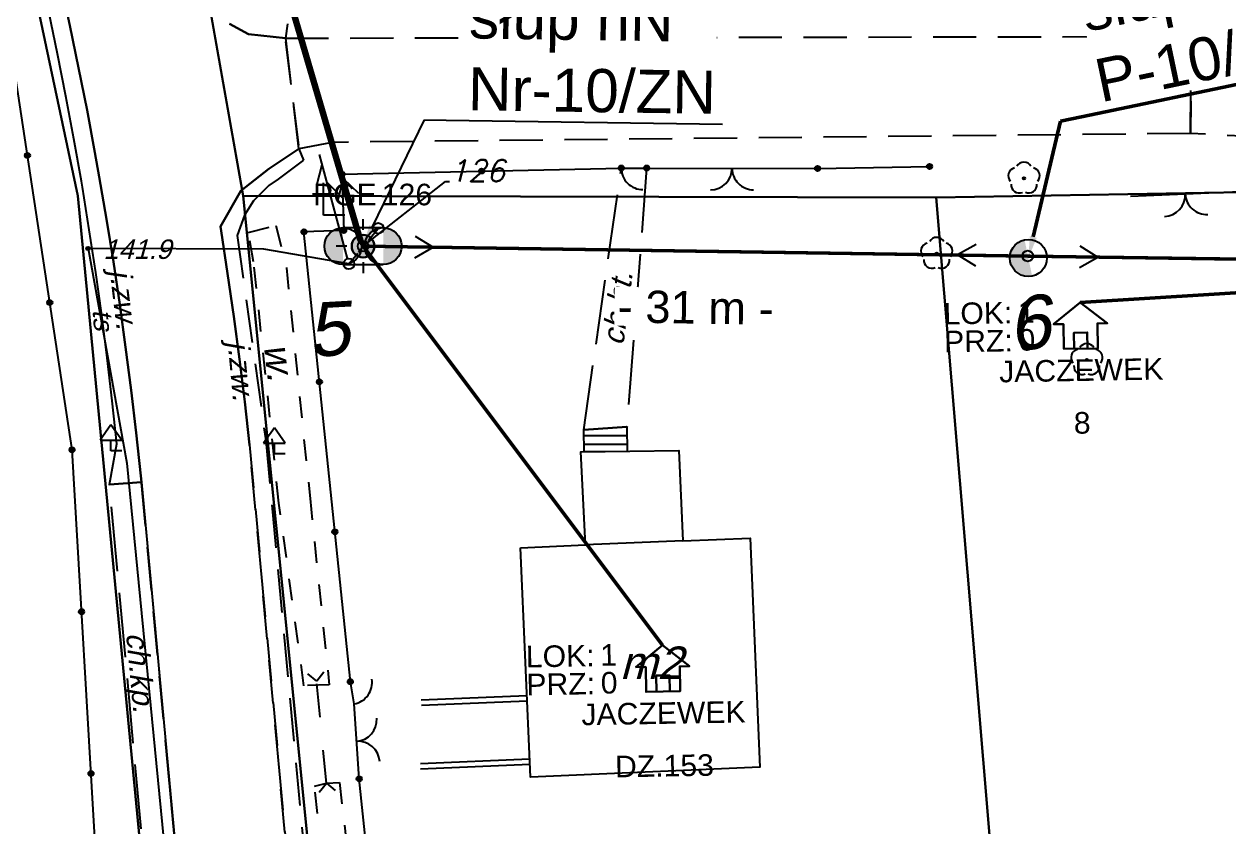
# Model space of a CAD drawing. Header units: metres. Extents: x 7542702 to 7555152, y 5804026 to 5815503.
# Drawn here: x 7549995.8 to 7550051.6, y 5805635.6 to 5805672.9 of the extents above; entities that cross this region are included whole.
import ezdxf
from ezdxf import colors
from ezdxf.entities.mleader import LeaderData, LeaderLine
from ezdxf.enums import TextEntityAlignment as Align
from ezdxf.math import Vec2, Vec3

# ---------------------------------------------------------------- set-up
doc = ezdxf.new("R2010")
doc.units = ezdxf.units.M
for name, pattern in [('4001', [0]), ('4002', [2, 1, -1]), ('4003', [3, 2, -1]), ('4004', [4, 3, -1])]:
    doc.linetypes.add(name, pattern=pattern)
doc.layers.add('!tele', color=30, linetype='Continuous', lineweight=50, plot=False)
for name, color, linetype, lineweight in [('!trafo', 6, '4002', 50), ('_KABEL_ABONENCKI_NAPOWIETRZNY', 104, 'Continuous', 50), ('_numery slupow etap 4 cz. 2', 7, 'Continuous', 40), ('_PA_OPCJONALNE', 1, 'Continuous', 30), ('_SIEC_NAPOWIETRZNA', 5, 'Continuous', 50), ('_SLUP_DZIERZAWIONY_ENERGETYCZNY', 1, 'Continuous', 30)]:
    doc.layers.add(name, color=color, linetype=linetype, lineweight=lineweight)
for name, color, linetype in [('_MM opisy', 7, 'Continuous'), ('_MM slupy', 5, 'Continuous'), ('Budynki', 7, 'Continuous'), ('Cmentarze_i_pomniki', 184, 'Continuous'), ('Drogi', 135, 'Continuous'), ('Dzialki', 165, 'Continuous'), ('Elementy_budynkow', 7, 'Continuous'), ('Linie_napowietrzne', 184, 'Continuous'), ('makro-numeracja-punktow', 7, 'Continuous'), ('Ogrodzenia', 184, 'Continuous'), ('Roslinnosc', 104, 'Continuous'), ('SYSTEM', 250, 'Continuous'), ('Uz_Telekomunikacja', 252, 'Continuous'), ('Wody', 184, 'Continuous')]:
    doc.layers.add(name, color=color, linetype=linetype)
doc.layers.add('DIM', color=7, linetype='Continuous', plot=False)
doc.styles.add('DYN_DIM', font='arial.ttf')
doc.styles.add('GeodText', font='romans.shx', dxfattribs={"oblique": 14.323945})
doc.styles.get("Standard").update_dxf_attribs({"font": 'arial.ttf'})
doc.dimstyles.new('opis linie', dxfattribs={"dimtxt": 1.5, "dimasz": 0.18, "dimexe": 0.18, "dimexo": 0.0625, "dimgap": 2.5, "dimtad": 4, "dimdec": 0, "dimzin": 0, "dimdsep": 46, "dimtxsty": 'Standard', "dimcen": 0.09, "dimse1": 1, "dimse2": 1, "dimsd1": 1, "dimsd2": 1, "dimclrt": 256, "dimadec": 0, "dimazin": 0, "dimtfac": 1, "dimtdec": 0, "dimtofl": 0, "dimtmove": 0, "dimatfit": 3, "dimfxl": 1, "dimtfill": 1, "dimtolj": 1, "dimtzin": 0, "dimarcsym": 0})
doc.dimstyles.get("Standard").update_dxf_attribs({"dimtxt": 0.18, "dimasz": 0.18, "dimexe": 0.18, "dimexo": 0.0625, "dimgap": 0.09, "dimtad": 0, "dimtih": 1, "dimtoh": 1, "dimdec": 4, "dimzin": 0, "dimdsep": 46, "dimtxsty": 'Standard', "dimcen": 0.09, "dimadec": 0, "dimazin": 0, "dimtfac": 1, "dimtdec": 4, "dimtofl": 0, "dimtmove": 0, "dimatfit": 3, "dimfxl": 1, "dimtolj": 1, "dimtzin": 0, "dimarcsym": 0})

# ---------------------------------------------------------------- blocks, each defined once
blk = doc.blocks.new('1363')
at = {"layer": 'Linie_napowietrzne', "color": 184, "linetype": 'Continuous'}
for p, q in [((0, 1.5), (0, 2.5)), ((-1.5, 0), (-2.5, 0)), ((1.5, 0), (2.5, 0)), ((0, -1.5), (0, -2.5))]:
    blk.add_line(p, q, dxfattribs=at)
blk.add_circle((0, 0), 0.5, dxfattribs=at)
blk = doc.blocks.new('1422')
at = {"layer": 'Roslinnosc', "color": 104, "linetype": 'Continuous'}
blk.add_circle((0, 0), 0.1, dxfattribs=at)
for centre, start, end in [((0, 0.75), 30.19, 149.77), ((-0.71, 0.23), 102.5, 221.75), ((0.71, 0.23), 318.3, 77.49), ((-0.44, -0.61), 174.33, 293.45), ((0.44, -0.61), 246.24, 5.74)]:
    blk.add_arc(centre, 0.75, start, end, dxfattribs=at)
blk = doc.blocks.new('2283')
at = {"layer": 'Ogrodzenia', "color": 184, "linetype": 'Continuous'}
blk.add_line((0, 0), (0, 1), dxfattribs=at)
blk = doc.blocks.new('1283')
at = {"layer": 'Ogrodzenia', "color": 184, "linetype": 'Continuous'}
for centre, start, end in [((0, 2), 270, 0), ((0, -2), 0, 90)]:
    blk.add_arc(centre, 2, start, end, dxfattribs=at)
blk = doc.blocks.new('1281')
at = {"layer": 'Ogrodzenia', "color": 184, "linetype": 'Continuous'}
for radius in [0.24, 0.16, 0.08]:
    blk.add_circle((0, 0), radius, dxfattribs=at)
blk = doc.blocks.new('1371')
at = {"layer": 'Cmentarze_i_pomniki', "color": 184, "linetype": 'Continuous'}
for p, q in [((0, 0), (0, 3)), ((-1, 2), (1, 2)), ((2, 0), (0, 0))]:
    blk.add_line(p, q, dxfattribs=at)
blk = doc.blocks.new('2284')
at = {"layer": 'Ogrodzenia', "color": 184, "linetype": 'Continuous'}
blk.add_line((0, 0), (0, 1), dxfattribs=at)
blk = doc.blocks.new('1284')
at = {"layer": 'Ogrodzenia', "color": 184, "linetype": 'Continuous'}
blk.add_arc((0, 2), 2, 270, 0, dxfattribs=at)
blk = doc.blocks.new('2554')
at = {"layer": 'Drogi', "color": 8, "linetype": '4002'}
blk.add_line((0, 0), (0, 1), dxfattribs=at)
blk = doc.blocks.new('1554')
at = {"layer": 'Drogi', "color": 8, "linetype": 'Continuous'}
for p, q in [((-0.75, -0.75), (0, 0)), ((0, 0), (0.75, -0.75))]:
    blk.add_line(p, q, dxfattribs=at)
blk = doc.blocks.new('1573')
at = {"layer": 'Drogi', "color": 8, "linetype": 'Continuous'}
for p, q in [((0, 2.41), (-1, 1)), ((1, 1), (0, 2.41)), ((-1, 1), (0, 1)), ((0, 0), (0, 1)), ((0, 1), (1, 1)), ((1, 0), (0, 0))]:
    blk.add_line(p, q, dxfattribs=at)
blk = doc.blocks.new('2361')
at = {"layer": 'Linie_napowietrzne', "color": 184, "linetype": 'Continuous'}
for p, q in [((0, 0.66), (0, 1)), ((0, 0.33), (0, 0.6)), ((0, 0), (0, 0.3))]:
    blk.add_line(p, q, dxfattribs=at)
blk = doc.blocks.new('1361')
at = {"layer": 'Linie_napowietrzne', "color": 184, "linetype": 'Continuous'}
blk.add_circle((0, 0), 0.5, dxfattribs=at)
blk = doc.blocks.new('1756')
at = {"layer": 'Uz_Telekomunikacja', "color": 220, "linetype": 'Continuous'}
for radius in [0.16, 0.08]:
    blk.add_circle((0, 0), radius, dxfattribs=at)
blk = doc.blocks.new('1367')
at = {"layer": 'Linie_napowietrzne', "color": 30, "linetype": 'Continuous'}
for p, q in [((0, 0.5), (0, 10.5)), ((-1, 7.8), (0, 9.53)), ((0, 7.8), (1.04, 5.99))]:
    blk.add_line(p, q, dxfattribs=at)
blk = doc.blocks.new('ADRES')
for points in [[(0.788, -2.148), (0.788, -2.148), (0.788, -0.992), (1.24, -0.992), (0, 0), (-1.24, -0.992), (-0.788, -0.992), (-0.788, -2.148), (0.788, -2.148), (0.788, -2.148)], [(-0.308, -2.148), (-0.308, -1.401), (0.308, -1.401), (0.308, -2.148)]]:
    blk.add_lwpolyline(points)
at = {"color": 212, "insert": (-3.147, -0.425), "char_height": 1, "width": 1e-16, "attachment_point": 6}
blk.add_mtext('LOK:  ', dxfattribs=at)
at = {"color": 4, "insert": (-3.147, -1.715), "char_height": 1, "width": 1e-16, "attachment_point": 6}
blk.add_mtext('PRZ: ', dxfattribs=at)
at = {"color": 7}
for tag, flags, p in [('ID_OBSZARU', 13, (29.072, 23.058)), ('WOJEWODZTWO', 13, (23.292, 19.95)), ('POWIAT', 13, (29.072, 18.509)), ('GMINA', 13, (29.072, 16.798)), ('TERC', 13, (29.072, 15.222)), ('SIMC', 13, (29.072, 13.421)), ('ULIC', 13, (29.072, 11.763)), ('SZEROKOSC_GEOGRAFICZNA', 13, (18.709, 10.184)), ('DLUGOSC_GEOGRAFICZNA', 13, (29.072, 8.247)), ('KATEGORIA_STAWKI_JEDNOSTKOWEJ_100', 13, (29.072, 4.774)), ('KWOTA_STAWKI_JEDNOSTKOWEJ_100', 13, (29.072, 2.893)), ('DOFINANSOWANIE_95', 13, (29.072, 0.866)), ('MIEJSCOWOSC', 12, (0, -3.645)), ('ULICA', 12, (0, -4.879)), ('NR_PORZADKOWY', 12, (0, -6.087))]:
    blk.add_attdef(tag, text='', height=1, dxfattribs=dict(at, flags=flags)).set_placement(p, align=Align.CENTER)
at = {"color": 1}
for tag, flags, p in [('ID_PA', 5, (29.072, 21.572)), ('RODZAJ_OBIEKTU', 5, (29.072, 6.626)), ('ZAPAS', 13, (29.072, -2.621))]:
    blk.add_attdef(tag, text='', height=1, dxfattribs=dict(at, flags=flags)).set_placement(p, align=Align.CENTER)
at = {"color": 212, "flags": 12}
blk.add_attdef('LICZBA_LOKALI', text='', height=1, dxfattribs=at).set_placement((-2.883, -0.425), align=Align.MIDDLE_LEFT)
at = {"color": 150, "flags": 12}
for tag, p in [('MUFA', (1.783, -0.925)), ('NUMER_WLOKNA', (1.859, -2.195))]:
    blk.add_attdef(tag, p, '', height=1, dxfattribs=at)
at = {"color": 7, "style": 'DYN_DIM', "flags": 13}
blk.add_attdef('ODC_FUNKCJONALNY', text='', height=1, dxfattribs=at).set_placement((29.072, -1.007), align=Align.CENTER)
at = {"color": 4, "flags": 12}
blk.add_attdef('LICZBA_SED_W_DANYM_PA', text='', height=1, dxfattribs=at).set_placement((-2.883, -1.715), align=Align.MIDDLE_LEFT)
blk = doc.blocks.new('1047')
at = {"layer": 'SYSTEM', "color": 250, "linetype": 'Continuous'}
blk.add_line((0, 1), (0, 11), dxfattribs=at)
blk = doc.blocks.new('1046')
at = {"layer": 'SYSTEM', "color": 250, "linetype": 'Continuous'}
for p, q in [((0, 1), (0, 11)), ((-1, 4.8), (0, 6.5)), ((1, 4.8), (0, 6.5))]:
    blk.add_line(p, q, dxfattribs=at)
blk = doc.blocks.new('SLUP_DZIERZAWIONY')
h = blk.add_hatch(color=256)
h.dxf.hatch_style = 1
h.paths.add_polyline_path([(0.527, 0, 1), (-0.527, 0, 1)])
at = {"lineweight": 30}
blk.add_circle((0, 0), 0.527, dxfattribs=at)
at = {"color": 7, "style": 'DYN_DIM', "flags": 13}
blk.add_attdef('ODC_FUNKCJONALNY', text='', height=1, dxfattribs=at).set_placement((0.359, 3.33), align=Align.CENTER)
at = {"color": 7, "flags": 12}
blk.add_attdef('WLASCICIEL', text='', height=1, dxfattribs=at).set_placement((0.631, 1.893), align=Align.RIGHT)
blk.add_attdef('SLUP_NUMER', (0.867, 1.893), '', height=1, dxfattribs=at)
blk.add_attdef('TYP', text='', height=1, dxfattribs=at).set_placement((0, -2.825), align=Align.CENTER)
blk = doc.blocks.new('R')
at = {"layer": '_MM slupy', "transparency": 33554687}
h = blk.add_hatch(color=256, dxfattribs=at)
h.dxf.hatch_style = 1
h.paths.add_polyline_path([(-0.931, -0.857), (-0.931, 0.857, 1)])
h = blk.add_hatch(color=256, dxfattribs=at)
h.dxf.hatch_style = 1
h.paths.add_polyline_path([(0.931, 0.857), (0.931, -0.857, 1)])
at = {"layer": '_MM slupy'}
for points in [[(-0.931, 0.857), (0.931, 0.857)], [(-0.931, -0.857), (0.931, -0.857)]]:
    blk.add_lwpolyline(points, dxfattribs=at)
for centre in [(-0.931, 0), (0.931, 0)]:
    blk.add_circle(centre, 0.857, dxfattribs=at)
blk = doc.blocks.new('*D183')
at = {"layer": 'Defpoints', "color": 0}
for p in [(7550001.52, 5805696.65), (7550002.24, 5805696.861), (7550011.499, 5805662.56)]:
    blk.add_point(p, dxfattribs=at)
at = {"layer": 'DIM', "insert": (7550004.094, 5805678.898), "char_height": 1.5, "attachment_point": 5, "rotation": 286.3161, "bg_fill": 3, "box_fill_scale": 1.1, "bg_fill_color": 9, "bg_fill_true_color": 13158600, "bg_fill_transparency": 0}
blk.add_mtext('\\A1;- 36 m -', dxfattribs=at)
blk = doc.blocks.new('ZN')
at = {"layer": '_MM slupy', "transparency": 33554687}
h = blk.add_hatch(color=256, dxfattribs=at)
h.dxf.hatch_style = 1
h.paths.add_polyline_path([(0, -0.857), (0, 0.857, 1)])
at = {"layer": '_MM slupy'}
blk.add_circle((0, 0), 0.857, dxfattribs=at)
blk = doc.blocks.new('*D302')
at = {"layer": 'Defpoints', "color": 0}
for p in [(7550042.4, 5805662.739), (7550011.499, 5805662.56), (7550042.39, 5805662.092)]:
    blk.add_point(p, dxfattribs=at)
at = {"layer": 'DIM', "insert": (7550026.905, 5805659.707), "char_height": 1.5, "attachment_point": 5, "rotation": 359.1315, "bg_fill": 3, "box_fill_scale": 1.1, "bg_fill_color": 9, "bg_fill_true_color": 13158600, "bg_fill_transparency": 0}
blk.add_mtext('\\A1;- 31 m -', dxfattribs=at)
blk = doc.blocks.new('*D303')
at = {"layer": 'Defpoints', "color": 0}
for p in [(7550072.282, 5805663.039), (7550042.39, 5805662.092), (7550072.263, 5805661.67)]:
    blk.add_point(p, dxfattribs=at)
at = {"layer": 'DIM', "insert": (7550057.3, 5805659.984), "char_height": 1.5, "attachment_point": 5, "rotation": 359.1912, "bg_fill": 3, "box_fill_scale": 1.1, "bg_fill_color": 9, "bg_fill_true_color": 13158600, "bg_fill_transparency": 0}
blk.add_mtext('\\A1;- 30 m -', dxfattribs=at)
blk = doc.blocks.new('q')
at = {"layer": '_MM slupy'}
blk.add_blockref('ZN', (0, 0), dxfattribs=at)
at = {"layer": '_MM opisy'}
ml = blk.add_multileader_mtext('Standard', dxfattribs=at)
ml.set_content('\\pxql;słup nN\\PP-10/ZN', color=256)
ml.set_leader_properties()
ml.build(insert=Vec2(0, 0))
ml.multileader.update_dxf_attribs({"has_text_frame": 1, "text_left_attachment_type": 5, "text_right_attachment_type": 5, "dogleg_length": 1, "arrow_head_size": 1})
ctx = ml.context
ctx.base_point, ctx.char_height, ctx.arrow_head_size, ctx.landing_gap_size, ctx.plane_origin = Vec3(3.754, 5.901), 2, 1, 1, Vec3(1.717, -1.42)
ctx.left_attachment, ctx.right_attachment = 5, 5
notes = []
notes.append((ctx, [(0, (1, 1, 0), (2.754, 5.901), (1, 0), 1, [(0, [(0, 0), (2.754, 5.901)], 0, [])])]))
ctx.mtext.insert, ctx.mtext.flow_direction = Vec3(4.754, 11.703), 5
ctx.mtext.has_bg_fill, ctx.mtext.bg_color, ctx.mtext.bg_scale_factor, ctx.mtext.bg_transparency, ctx.mtext.use_window_bg_color = 1, -1023410175, 1, 0, 1
for ctx, leaders in notes:
    for number, flags, end, landing, length, lines in leaders:
        leader = LeaderData()
        leader.index, (leader.has_last_leader_line, leader.has_dogleg_vector, leader.attachment_direction) = number, flags
        leader.last_leader_point, leader.dogleg_vector, leader.dogleg_length = Vec3(end), Vec3(landing), length
        for number, points, colour, breaks in lines:
            line = LeaderLine()
            line.index, line.vertices, line.color, line.breaks = number, Vec3.list(points), colors.encode_raw_color(colour), breaks
            leader.lines.append(line)
        ctx.leaders.append(leader)

msp = doc.modelspace()

# ---------------------------------------------------------------- linework, layer by layer
at = {"layer": '!tele', "elevation": 142.33}
msp.add_lwpolyline([(7549932.796, 5805802.185), (7549973.35, 5805778.88), (7549988.743, 5805734.513), (7550001.52, 5805696.65), (7550011.499, 5805662.56), (7550042.39, 5805662.092), (7550072.263, 5805661.67), (7550095.77, 5805639.131), (7550131.022, 5805607.342), (7550177.553, 5805591.714), (7550226.66, 5805569.9), (7550259.5, 5805546.21), (7550307.73, 5805547.85), (7550356.119, 5805549.104)], dxfattribs=at)
at = {"layer": '_KABEL_ABONENCKI_NAPOWIETRZNY'}
for points in [[(7550025.359, 5805644.059), (7550011.499, 5805662.56), (7550011.305, 5805662.847), (7550001.502, 5805696.254), (7550001.52, 5805696.65)], [(7550044.706, 5805659.955), (7550072.263, 5805661.67)]]:
    msp.add_lwpolyline(points, dxfattribs=at)
at = {"layer": '_SIEC_NAPOWIETRZNA'}
for points in [[(7550001.508, 5805696.664), (7550011.52, 5805662.56)], [(7550011.499, 5805662.56), (7550042.283, 5805662.103), (7550072.283, 5805661.673)]]:
    msp.add_lwpolyline(points, dxfattribs=at)
at = {"layer": 'Budynki', "color": 7, "linetype": '4001'}
msp.add_polyline3d([(7550018.79, 5805648.58, 0), (7550021.8, 5805648.71, 0), (7550021.58, 5805653.02, 0), (7550026.13, 5805653.08, 0), (7550026.31, 5805648.9, 0), (7550029.42, 5805649.03, 0), (7550029.88, 5805638.4, 0), (7550019.25, 5805637.95, 0), (7550018.79, 5805648.58, 0)], dxfattribs=at)
at = {"layer": 'Drogi', "color": 8, "linetype": '4003'}
for p, q in [((7549997.49, 5805674.74), (7549997.918, 5805672.786)), ((7549997.918, 5805672.786), (7549997.49, 5805674.74)), ((7549997.35, 5805671.468), (7549996.94, 5805673.425)), ((7549997.918, 5805672.786), (7549998.325, 5805670.828)), ((7549998.325, 5805670.828), (7549997.918, 5805672.786)), ((7550006.19, 5805672.38), (7550005.317, 5805672.868)), ((7550005.317, 5805672.868), (7550006.19, 5805672.38)), ((7550008, 5805672.87), (7550007.9, 5805672.2)), ((7550049.86, 5805672.28, 142.816), (7550066.19, 5805672.84)), ((7550007.9, 5805672.2), (7550006.19, 5805672.38)), ((7550006.19, 5805672.38), (7550007.9, 5805672.2)), ((7550007.9, 5805672.2), (7550049.86, 5805672.28, 142.816)), ((7550008.53, 5805667.07), (7550007.9, 5805672.2)), ((7550007.9, 5805672.2), (7550008.53, 5805667.07)), ((7550049.82, 5805667.78, 142.864), (7550049.86, 5805672.28, 142.816)), ((7550049.86, 5805672.28, 142.816), (7550049.82, 5805667.78, 142.864)), ((7549997.738, 5805669.506), (7549997.35, 5805671.468)), ((7549998.325, 5805670.828), (7549998.713, 5805668.866)), ((7549998.713, 5805668.866), (7549998.325, 5805670.828)), ((7549998.105, 5805667.54), (7549997.738, 5805669.506)), ((7549998.713, 5805668.866), (7549999.08, 5805666.9)), ((7549999.08, 5805666.9), (7549998.713, 5805668.866)), ((7550049.82, 5805667.78, 142.864), (7550010.07, 5805667.37)), ((7550065.5, 5805666.97), (7550049.82, 5805667.78, 142.864)), ((7549998.45, 5805665.57), (7549998.105, 5805667.54)), ((7550007.13, 5805666.15), (7550008.53, 5805667.07)), ((7550008.53, 5805667.07), (7550007.13, 5805666.15)), ((7550010.07, 5805667.37), (7550008.53, 5805667.07)), ((7550008.53, 5805667.07), (7550008.74, 5805666.55)), ((7549999.08, 5805666.9), (7549999.28, 5805665.78)), ((7549999.28, 5805665.78), (7549999.08, 5805666.9)), ((7550008.74, 5805666.55), (7550007.56, 5805665.66)), ((7550005.84, 5805665.13), (7550007.13, 5805666.15)), ((7550007.13, 5805666.15), (7550005.84, 5805665.13)), ((7549998.497, 5805665.292), (7549998.45, 5805665.57)), ((7549999.28, 5805665.78), (7549999.615, 5805663.808)), ((7549999.615, 5805663.808), (7549999.28, 5805665.78)), ((7550007.56, 5805665.66), (7550007.134, 5805665.367)), ((7549998.818, 5805663.317), (7549998.497, 5805665.292)), ((7550004.89, 5805663.47), (7550005.84, 5805665.13)), ((7550005.84, 5805665.13), (7550004.89, 5805663.47)), ((7550007.134, 5805665.367), (7550006.43, 5805664.66)), ((7550006.43, 5805664.66), (7550006.006, 5805663.989)), ((7549999.615, 5805663.808), (7549999.931, 5805661.833)), ((7549999.931, 5805661.833), (7549999.615, 5805663.808)), ((7550006.006, 5805663.989), (7550005.67, 5805663.05)), ((7549999.116, 5805661.34), (7549998.818, 5805663.317)), ((7550004.923, 5805663.262), (7550004.89, 5805663.47)), ((7550004.89, 5805663.47), (7550004.923, 5805663.262)), ((7550005.225, 5805661.285), (7550004.923, 5805663.262)), ((7550004.923, 5805663.262), (7550005.225, 5805661.285)), ((7550005.67, 5805663.05), (7550006.99, 5805653.55)), ((7549999.931, 5805661.833), (7550000.225, 5805659.855)), ((7550000.225, 5805659.855), (7549999.931, 5805661.833)), ((7549999.392, 5805659.359), (7549999.116, 5805661.34)), ((7550005.508, 5805659.305), (7550005.225, 5805661.285)), ((7550005.225, 5805661.285), (7550005.508, 5805659.305)), ((7550000.225, 5805659.855), (7550000.5, 5805657.874)), ((7550000.5, 5805657.874), (7550000.225, 5805659.855)), ((7549999.647, 5805657.375), (7549999.392, 5805659.359)), ((7550005.772, 5805657.322), (7550005.508, 5805659.305)), ((7550005.508, 5805659.305), (7550005.772, 5805657.322)), ((7550000.5, 5805657.874), (7550000.754, 5805655.89)), ((7550000.754, 5805655.89), (7550000.5, 5805657.874)), ((7549999.88, 5805655.389), (7549999.647, 5805657.375)), ((7550006.016, 5805655.337), (7550005.772, 5805657.322)), ((7550005.772, 5805657.322), (7550006.016, 5805655.337)), ((7550000.754, 5805655.89), (7550000.987, 5805653.904)), ((7550000.987, 5805653.904), (7550000.754, 5805655.89)), ((7550000.09, 5805653.4), (7549999.88, 5805655.389)), ((7550006.24, 5805653.35), (7550006.016, 5805655.337)), ((7550006.016, 5805655.337), (7550006.24, 5805653.35)), ((7550000.987, 5805653.904), (7550001.2, 5805651.915)), ((7550001.2, 5805651.915), (7550000.987, 5805653.904)), ((7549999.75, 5805651.51), (7550000.09, 5805653.4)), ((7550008.15, 5805632.41), (7550006.24, 5805653.35)), ((7550006.24, 5805653.35), (7550008.15, 5805632.41)), ((7550006.99, 5805653.55), (7550008.95, 5805632.54)), ((7550001.23, 5805651.62), (7549999.75, 5805651.51)), ((7550001.2, 5805651.915), (7550001.23, 5805651.62)), ((7550001.23, 5805651.62), (7550001.2, 5805651.915)), ((7550003.08, 5805631.68, 141.904), (7550001.23, 5805651.62))]:
    msp.add_line(p, q, dxfattribs=at)
at = {"layer": 'Drogi', "color": 8, "linetype": '4004'}
for p, q in [((7550021.72, 5805654.05), (7550023.46, 5805666.18)), ((7550023.46, 5805666.18), (7550024.63, 5805666.18)), ((7550024.63, 5805666.18), (7550023.72, 5805654.18)), ((7550023.72, 5805654.18), (7550021.72, 5805654.05)), ((7549999.75, 5805651.51), (7550001.23, 5805651.62)), ((7550001.59, 5805631.56), (7549999.75, 5805651.51)), ((7550001.23, 5805651.62), (7550003.08, 5805631.68, 141.904))]:
    msp.add_line(p, q, dxfattribs=at)
at = {"layer": 'Drogi', "color": 8, "linetype": '4001'}
msp.add_line((7550001.23, 5805651.62), (7550003.08, 5805631.68, 141.904), dxfattribs=at)
at = {"layer": 'Dzialki'}
for p, q in [((7549993.06, 5805689.7), (7549998.28, 5805664.89)), ((7549998.28, 5805664.89), (7549993.06, 5805689.7)), ((7550005.95, 5805664.89), (7550004.18, 5805674.87)), ((7550004.18, 5805674.87), (7550005.95, 5805664.89)), ((7549998.28, 5805664.89), (7550005.62, 5805588.69)), ((7550005.62, 5805588.69), (7549998.28, 5805664.89)), ((7550038.04, 5805664.82), (7550005.95, 5805664.89)), ((7550005.95, 5805664.89), (7550038.04, 5805664.82)), ((7550013.78, 5805586.66), (7550005.95, 5805664.89)), ((7550005.95, 5805664.89), (7550013.78, 5805586.66)), ((7550052.25, 5805665.06), (7550038.04, 5805664.82)), ((7550038.04, 5805664.82), (7550052.25, 5805665.06)), ((7550045.87, 5805571), (7550038.04, 5805664.82)), ((7550038.04, 5805664.82), (7550045.87, 5805571))]:
    msp.add_line(p, q, dxfattribs=at)
at = {"layer": 'Elementy_budynkow', "color": 7, "linetype": '4001'}
for p, q in [((7550021.723, 5805653.78), (7550023.725, 5805653.78)), ((7550021.728, 5805653.38), (7550023.731, 5805653.38)), ((7550014.195, 5805641.525), (7550019.086, 5805641.733)), ((7550014.205, 5805641.275), (7550019.096, 5805641.483)), ((7550014.155, 5805638.585), (7550019.211, 5805638.801)), ((7550014.165, 5805638.335), (7550019.221, 5805638.551))]:
    msp.add_line(p, q, dxfattribs=at)
for points in [[(7550021.72, 5805654.05, 0), (7550023.72, 5805654.18, 0), (7550023.735, 5805653.047, 0), (7550021.733, 5805653.02, 0), (7550021.72, 5805654.05, 0)], [(7550026.13, 5805653.08, 0), (7550026.31, 5805648.9, 0), (7550021.8, 5805648.71, 0), (7550021.58, 5805653.02, 0), (7550026.13, 5805653.08, 0)]]:
    msp.add_polyline3d(points, dxfattribs=at)
at = {"layer": 'Ogrodzenia', "color": 184, "linetype": '4001'}
for p, q in [((7549998.02, 5805653.12), (7549994.92, 5805673.59)), ((7550010.52, 5805665.9), (7550023.46, 5805666.18)), ((7550023.46, 5805666.18), (7550024.63, 5805666.18)), ((7550024.63, 5805666.18), (7550032.549, 5805666.162)), ((7550032.549, 5805666.162), (7550037.734, 5805666.252)), ((7550010.52, 5805665.9), (7550010.6, 5805663.28)), ((7550010.6, 5805663.28), (7550008.76, 5805663.22)), ((7550010.91, 5805642.37), (7550008.76, 5805663.22)), ((7549999.77, 5805623.1), (7549998.02, 5805653.12)), ((7550012.88, 5805622.71), (7550011.32, 5805637.87))]:
    msp.add_line(p, q, dxfattribs=at)
at = {"layer": 'Uz_Telekomunikacja', "linetype": '4001'}
for p, q in [((7550006.9, 5805662.42, 141.7), (7549998.76, 5805662.45, 141.9)), ((7549998.76, 5805662.45, 141.9), (7550000.56, 5805652.5, 141.8)), ((7550010.84, 5805661.74), (7550006.9, 5805662.42, 141.7)), ((7550000.56, 5805652.5, 141.8), (7550002.72, 5805630.42, 141.4))]:
    msp.add_line(p, q, dxfattribs=at)
at = {"layer": 'Wody', "color": 184, "linetype": '4002'}
for points in [[(7550007.46, 5805663.51, 0), (7550007.95, 5805661.56, 142.608), (7550009.04, 5805650.86, 0), (7550009.93, 5805642.22, 0), (7550008.76, 5805642.18, 0), (7550007.6, 5805650.65, 0), (7550006.43, 5805661.83, 142.547), (7550006.18, 5805663.2, 0), (7550007.46, 5805663.51, 0)], [(7550010.4, 5805637.7, 0), (7550012.19, 5805622.3, 141.791), (7550010.83, 5805622.33, 0), (7550009.25, 5805637.52, 0), (7550009.8, 5805637.66, 0), (7550010.4, 5805637.7, 0)]]:
    msp.add_polyline3d(points, dxfattribs=at)

# ---------------------------------------------------------------- block references
at = {"layer": '_PA_OPCJONALNE'}
ref = msp.add_blockref('ADRES', (7550044.706, 5805659.955), dxfattribs=dict(at, rotation=1))
ref.add_attrib('MIEJSCOWOSC', 'JACZEWEK', dxfattribs={"layer": '0', "color": 7, "height": 1, "rotation": 1, "flags": 12}).set_placement((7550044.769, 5805656.31), align=Align.CENTER)
ref.add_attrib('NR_PORZADKOWY', '8', dxfattribs={"layer": '0', "color": 7, "height": 1, "rotation": 1, "flags": 12}).set_placement((7550044.812, 5805653.869), align=Align.CENTER)
ref.add_attrib('LICZBA_LOKALI', '1', (7550041.839, 5805658.999), dxfattribs={"layer": '0', "color": 212, "height": 1, "rotation": 1, "flags": 12})
ref.add_attrib('LICZBA_SED_W_DANYM_PA', '0', (7550041.862, 5805657.71), dxfattribs={"layer": '0', "color": 4, "height": 1, "rotation": 1, "flags": 12})
ref = msp.add_blockref('ADRES', (7550025.359, 5805644.059), dxfattribs=dict(at, rotation=1))
ref.add_attrib('MIEJSCOWOSC', 'JACZEWEK', dxfattribs={"layer": '0', "color": 7, "height": 1, "rotation": 1, "flags": 12}).set_placement((7550025.422, 5805640.414), align=Align.CENTER)
ref.add_attrib('NR_PORZADKOWY', 'DZ.153', dxfattribs={"layer": '0', "color": 7, "height": 1, "rotation": 1, "flags": 12}).set_placement((7550025.465, 5805637.973), align=Align.CENTER)
ref.add_attrib('LICZBA_LOKALI', '1', (7550022.492, 5805643.103), dxfattribs={"layer": '0', "color": 212, "height": 1, "rotation": 1, "flags": 12})
ref.add_attrib('LICZBA_SED_W_DANYM_PA', '0', (7550022.515, 5805641.814), dxfattribs={"layer": '0', "color": 4, "height": 1, "rotation": 1, "flags": 12})
at = {"layer": '_SLUP_DZIERZAWIONY_ENERGETYCZNY'}
msp.add_blockref('SLUP_DZIERZAWIONY', (7550011.499, 5805662.56), dxfattribs=at).add_auto_attribs({'WLASCICIEL': 'PGE', 'SLUP_NUMER': '126'})
at = {"layer": 'Cmentarze_i_pomniki', "color": 184, "xscale": 0.5, "yscale": 0.5, "zscale": 0.5}
msp.add_blockref('1371', (7550009.66, 5805663.99), dxfattribs=at)
at = {"layer": 'Drogi', "color": 8, "xscale": 0.5, "yscale": 0.5, "zscale": 0.5}
for p in [(7549999.82, 5805653.07), (7550007.39, 5805652.93)]:
    msp.add_blockref('1573', p, dxfattribs=at)
at = {"layer": 'Drogi', "color": 8}
for p, xscale, yscale, zscale, rotation in [((7550009.35, 5805642.4), 0.4999999999999998, 0.4999999999999998, 0.4999999999999998, 185.4232189999998), ((7550009.8, 5805637.66), 0.4999999999999996, 0.4999999999999996, 0.4999999999999996, 5.423219000000021)]:
    msp.add_blockref('1554', p, dxfattribs=dict(at, xscale=xscale, yscale=yscale, zscale=zscale, rotation=rotation))
at = {"layer": 'Drogi', "color": 8, "xscale": 0.4999999999999996, "yscale": 4.761313, "rotation": 5.423219000000021}
msp.add_blockref('2554', (7550009.8, 5805637.66), dxfattribs=at)
at = {"layer": 'Linie_napowietrzne', "color": 1, "xscale": 0.5, "yscale": 0.5, "zscale": 0.5}
for name, p, rotation in [('1046', (7550011.499, 5805662.56), 16.31608), ('1047', (7550011.499, 5805662.56), 16.31608), ('1046', (7550011.499, 5805662.56), 269.149485), ('1046', (7550042.283, 5805662.103), 89.14948500000003), ('1046', (7550042.283, 5805662.103), 269.172537), ('1047', (7550011.499, 5805662.56), 269.149485), ('1047', (7550042.283, 5805662.103), 89.14948500000003), ('1047', (7550042.283, 5805662.103), 269.172537)]:
    msp.add_blockref(name, p, dxfattribs=dict(at, rotation=rotation))
at = {"layer": 'Linie_napowietrzne', "color": 30, "xscale": 0.5, "yscale": 0.5, "zscale": 0.5, "rotation": 14.94776000000001}
msp.add_blockref('1367', (7550010.84, 5805661.74), dxfattribs=at)
msp.add_blockref('1367', (7550010.84, 5805661.74), dxfattribs=at)
at = {"layer": 'Linie_napowietrzne', "color": 184, "xscale": 0.5, "yscale": 0.5, "zscale": 0.5}
for name, p in [('1363', (7550011.499, 5805662.56)), ('1363', (7550011.499, 5805662.56)), ('1361', (7550012.2, 5805663.385)), ('1361', (7550012.2, 5805663.385)), ('1361', (7550042.283, 5805662.103, 143.504)), ('1361', (7550042.283, 5805662.103, 143.504)), ('1361', (7550010.841, 5805661.735)), ('1361', (7550010.841, 5805661.735))]:
    msp.add_blockref(name, p, dxfattribs=at)
at = {"layer": 'Linie_napowietrzne', "color": 184, "xscale": 0.5, "yscale": 2.137611, "rotation": 320.523889}
msp.add_blockref('2361', (7550010.841, 5805661.735), dxfattribs=at)
msp.add_blockref('2361', (7550010.841, 5805661.735), dxfattribs=at)
at = {"layer": 'Ogrodzenia', "color": 184, "xscale": 0.5, "yscale": 0.5, "zscale": 0.5}
for p in [(7549995.953, 5805666.767), (7550010.52, 5805665.9), (7550010.52, 5805665.9), (7550016.99, 5805666.04), (7550023.46, 5805666.18), (7550023.46, 5805666.18), (7550024.63, 5805666.18), (7550024.63, 5805666.18), (7550032.549, 5805666.162), (7550032.549, 5805666.162), (7550037.734, 5805666.252), (7550008.76, 5805663.22), (7550008.76, 5805663.22), (7550010.6, 5805663.28), (7550010.6, 5805663.28), (7549996.987, 5805659.943), (7550009.477, 5805656.27), (7549998.02, 5805653.12), (7549998.02, 5805653.12), (7550010.193, 5805649.32), (7549998.457, 5805645.615), (7550010.91, 5805642.37), (7549998.895, 5805638.11), (7550011.32, 5805637.87)]:
    msp.add_blockref('1281', p, dxfattribs=at)
at = {"layer": 'Ogrodzenia', "color": 184, "xscale": 0.5}
for name, p, yscale, rotation in [('2284', (7550023.46, 5805666.18), 1.17, 270), ('2283', (7550024.63, 5805666.18), 7.91902, 269.869766), ('2283', (7550047.04, 5805664.87), 5.084762, 272.479764), ('2284', (7550011.081, 5805641.342), 1.042125, 9.444245000000024), ('2283', (7550011.32, 5805637.87), 3.480216, 3.937823999999978)]:
    msp.add_blockref(name, p, dxfattribs=dict(at, yscale=yscale, rotation=rotation))
at = {"layer": 'Ogrodzenia', "color": 184, "xscale": 0.5, "yscale": 0.5, "zscale": 0.5}
for name, p, rotation in [('1284', (7550023.46, 5805666.18), 270), ('1283', (7550028.589, 5805666.171), 269.869766), ('1283', (7550049.58, 5805664.98), 272.479764), ('1284', (7550011.081, 5805641.342), 9.444245000000024), ('1283', (7550011.201, 5805639.606), 3.937823999999978)]:
    msp.add_blockref(name, p, dxfattribs=dict(at, rotation=rotation))
at = {"layer": 'Roslinnosc', "color": 104, "xscale": 0.5, "yscale": 0.5, "zscale": 0.5}
for p in [(7550042.108, 5805665.703, 142.994), (7550038.066, 5805662.216, 143.174), (7550045.017, 5805657.291, 143.447)]:
    msp.add_blockref('1422', p, dxfattribs=at)
at = {"layer": 'Uz_Telekomunikacja', "xscale": 0.5, "yscale": 0.5, "zscale": 0.5}
msp.add_blockref('1756', (7549998.76, 5805662.45, 141.9), dxfattribs=at)

# ---------------------------------------------------------------- texts
at = {"layer": '_numery slupow etap 4 cz. 2', "oblique": 10}
for s, p in [('6', (7550041.488, 5805657.732)), ('5', (7550009.024, 5805657.424))]:
    msp.add_text(s, height=2.5, rotation=3.1715, dxfattribs=at).set_placement(p)
at = {"layer": 'Budynki', "color": 7, "oblique": 15}
msp.add_text('m2', height=1.5, rotation=359.97, dxfattribs=at).set_placement((7550023.386, 5805642.501))
at = {"layer": 'Drogi', "color": 8, "oblique": 15}
for s, rotation, p in [('j.zw.', 0.0404, (7550019.199, 5805669.303)), ('j.zw.', 276.789, (7549999.759, 5805661.432)), ('ch.bt.', 82.614, (7550023.552, 5805657.919)), ('j.zw.', 275.2739, (7550005.222, 5805658.133)), ('ch.kp.', 275.2695, (7550000.517, 5805644.621))]:
    msp.add_text(s, height=1, rotation=rotation, dxfattribs=at).set_placement(p)
at = {"layer": 'makro-numeracja-punktow', "color": 6, "insert": (7550015.499, 5805665.56), "char_height": 1, "attachment_point": 7, "line_spacing_factor": 0.8, "style": 'GeodText'}
msp.add_mtext('126', dxfattribs=at)
at = {"layer": 'Uz_Telekomunikacja', "oblique": 15}
for s, rotation, p in [('141.9', 359.97, (7549999.467, 5805661.969)), ('ts', 274.5888, (7549998.968, 5805659.613))]:
    msp.add_text(s, height=0.9, rotation=rotation, dxfattribs=at).set_placement(p)
at = {"layer": 'Wody', "color": 184, "oblique": 15}
msp.add_text('w.', height=1.25, rotation=276.7489, dxfattribs=at).set_placement((7550006.892, 5805657.985))

# ---------------------------------------------------------------- leaders
at = {"layer": 'makro-numeracja-punktow', "color": 6, "has_arrowhead": 0, "annotation_type": 0, "has_hookline": 1, "hookline_direction": 0, "text_width": 2.393}
msp.add_leader([(7550011.499, 5805662.56), (7550015.319, 5805665.56), (7550015.499, 5805665.56)], dimstyle='Standard', dxfattribs=at)

# ---------------------------------------------------------------- next in the draw order: block references
at = {"layer": '!tele', "rotation": 11.81122716417796}
msp.add_blockref('q', (7550042.312, 5805662.011), dxfattribs=at)

# ---------------------------------------------------------------- next in the draw order: leaders
at = {"layer": '_MM opisy'}
ml = msp.add_multileader_mtext('Standard', dxfattribs=at)
ml.set_content('\\pxql;słup nN\\PNr-10/ZN', color=256)
ml.set_leader_properties()
ml.build(insert=Vec2(0, 0))
ml.multileader.update_dxf_attribs({"has_text_frame": 1, "text_left_attachment_type": 5, "text_right_attachment_type": 5, "dogleg_length": 1, "arrow_head_size": 1})
ctx = ml.context
ctx.base_point, ctx.char_height, ctx.arrow_head_size, ctx.landing_gap_size, ctx.plane_origin, ctx.plane_x_axis, ctx.plane_y_axis = Vec3(7550015.339, 5805668.406), 2, 1, 1, Vec3(7550013.195, 5805661.115), Vec3(0.999893, -0.014645), Vec3(0.014645, 0.999893)
ctx.left_attachment, ctx.right_attachment = 5, 5
notes = []
notes.append((ctx, [(0, (1, 1, 0), (7550014.339, 5805668.42), (0.999893, -0.014645), 1, [(0, [(7550011.499, 5805662.56), (7550014.339, 5805668.42)], 0, [])])]))
ctx.mtext.insert, ctx.mtext.text_direction, ctx.mtext.flow_direction = Vec3(7550016.424, 5805674.192), Vec3(0.999893, -0.014645), 5
ctx.mtext.has_bg_fill, ctx.mtext.bg_color, ctx.mtext.bg_scale_factor, ctx.mtext.bg_transparency, ctx.mtext.use_window_bg_color = 1, -1023410175, 1, 0, 1
for ctx, leaders in notes:
    for number, flags, end, landing, length, lines in leaders:
        leader = LeaderData()
        leader.index, (leader.has_last_leader_line, leader.has_dogleg_vector, leader.attachment_direction) = number, flags
        leader.last_leader_point, leader.dogleg_vector, leader.dogleg_length = Vec3(end), Vec3(landing), length
        for number, points, colour, breaks in lines:
            line = LeaderLine()
            line.index, line.vertices, line.color, line.breaks = number, Vec3.list(points), colors.encode_raw_color(colour), breaks
            leader.lines.append(line)
        ctx.leaders.append(leader)

# ---------------------------------------------------------------- next in the draw order: block references
at = {"layer": '!trafo'}
msp.add_blockref('R', (7550011.499, 5805662.56), dxfattribs=at)

# ---------------------------------------------------------------- next in the draw order: dimensions: what is measured, and where the dimension line sits
at = {"layer": 'DIM'}
dim = msp.add_aligned_dim(p1=(7550011.499, 5805662.56), p2=(7550001.52, 5805696.65), distance=-0.75, dimstyle='opis linie', override={"dimpost": '- <> m -'}, dxfattribs=at)
dim.commit()
dim.dimension.update_dxf_attribs({"geometry": '*D183', "text_midpoint": (7550004.094, 5805678.898)})

# ---------------------------------------------------------------- next in the draw order: dimensions: what is measured, and where the dimension line sits
dim = msp.add_aligned_dim(p1=(7550011.499, 5805662.56, 142.33), p2=(7550042.39, 5805662.092, 142.33), distance=0.647, dimstyle='opis linie', override={"dimpost": '- <> m -'}, dxfattribs=at)
dim.commit()
dim.dimension.update_dxf_attribs({"geometry": '*D302', "text_midpoint": (7550026.905, 5805659.707)})

# ---------------------------------------------------------------- next in the draw order: dimensions: what is measured, and where the dimension line sits
dim = msp.add_aligned_dim(p1=(7550042.39, 5805662.092, 142.33), p2=(7550072.263, 5805661.67, 142.33), distance=1.369, dimstyle='opis linie', override={"dimpost": '- <> m -'}, dxfattribs=at)
dim.commit()
dim.dimension.update_dxf_attribs({"geometry": '*D303', "text_midpoint": (7550057.3, 5805659.984)})

doc.saveas('drawing.dxf')
